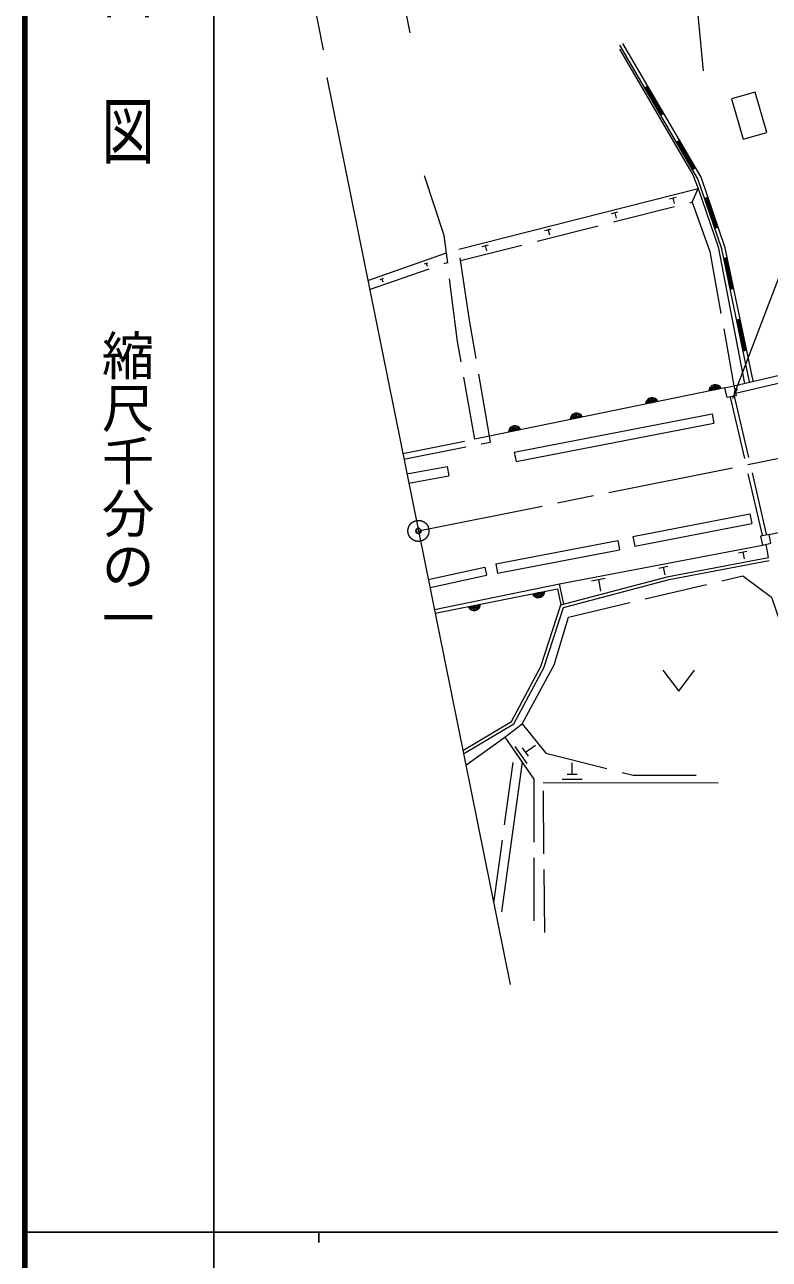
# Model space of a CAD drawing. Units: millimetres, scale not verified. Extents: x 40000 to 680000, y 20000 to 380000.
# Drawn here: x 40000 to 110880, y 202409 to 320026 of the extents above; entities that cross this region are included whole.
import ezdxf
from ezdxf.enums import TextEntityAlignment as Align

# ---------------------------------------------------------------- set-up
doc = ezdxf.new("R2010")
doc.units = ezdxf.units.MM
doc.header["$LTSCALE"] = 1000
doc.header["$PDMODE"] = 32
doc.header["$PDSIZE"] = 500
doc.linetypes.add('CHAIN', pattern=[18.5, 12, -1.5, 3.5, -1.5])
doc.linetypes.add('DASHED', pattern=[7.5, 6, -1.5])
for name, color, linetype, lineweight in [('M-BGD', 7, 'Continuous', 13), ('M-BMK', 2, 'CHAIN', 13), ('M-BMK-OTRS', 5, 'Continuous', 13), ('M-STR-HTXT', 7, 'Continuous', 13), ('M-TTL', 2, 'Continuous', 140), ('M-TTL-BAND', 7, 'Continuous', 25), ('S-STR-HTXT', 7, 'Continuous', 13)]:
    doc.layers.add(name, color=color, linetype=linetype, lineweight=lineweight)
doc.layers.add('M-OTRS', color=6, linetype='Continuous')
doc.styles.add('@ＭＳ ゴシック', font='')
doc.styles.get('@ＭＳ ゴシック').set_extended_font_data('@MS Gothic')

# ---------------------------------------------------------------- blocks, each defined once
blk = doc.blocks.new('filled_arrow')
at = {"color": 0, "linetype": 'Continuous', "lineweight": -2}
blk.add_solid([(7.5, 1.25), (0, 0), (7.5, -1.25)], dxfattribs=at)

msp = doc.modelspace()

# ---------------------------------------------------------------- linework, layer by layer
at = {"layer": 'M-BGD'}
for p, q in [((104062, 305350), (96637, 318067)), ((104382, 305497), (96939, 318244)), ((99319, 314168), (99017, 313992)), ((100650, 311472), (99138, 314062)), ((100711, 311507), (99198, 314098)), ((100771, 311542), (99258, 314133)), ((100590, 311436), (99077, 314027)), ((100529, 311401), (100832, 311578)), ((102344, 308987), (102042, 308810)), ((103615, 306255), (102103, 308846)), ((103676, 306290), (102163, 308881)), ((103736, 306326), (102223, 308916)), ((103797, 306361), (102284, 308952)), ((103555, 306220), (103857, 306396)), ((106350, 298668), (104062, 305350)), ((106688, 298761), (104382, 305497)), ((81333, 298653), (104099, 304429)), ((101392, 303433), (102005, 303588)), ((101698, 303511), (101828, 303000)), ((103553, 303125), (104099, 304429)), ((105039, 303578), (104708, 303464)), ((105746, 300649), (104774, 303487)), ((105812, 300671), (104840, 303510)), ((105878, 300694), (104907, 303532)), ((105944, 300717), (104973, 303555)), ((95872, 302032), (96476, 302185)), ((96174, 302109), (96302, 301606)), ((89525, 300422), (90117, 300572)), ((89821, 300497), (89946, 300003)), ((105680, 300626), (106011, 300739)), ((83553, 298906), (84135, 299054)), ((83844, 298980), (83967, 298496)), ((109344, 286084), (106688, 298761)), ((72659, 295659), (80144, 298286)), ((109001, 286012), (106350, 298668)), ((106883, 297829), (106541, 297757)), ((107224, 294836), (106609, 297772)), ((107293, 294850), (106678, 297786)), ((107361, 294864), (106746, 297800)), ((107430, 294879), (106815, 297815)), ((78054, 297234), (78381, 297349)), ((78217, 297292), (78313, 297019)), ((73823, 295750), (74145, 295863)), ((73984, 295806), (74078, 295538)), ((107156, 294821), (107498, 294893)), ((108114, 291957), (107771, 291885)), ((108455, 288963), (107839, 291899)), ((108523, 288977), (107908, 291914)), ((108592, 288992), (107977, 291928)), ((108660, 289006), (108045, 291942)), ((108386, 288949), (108729, 289020)), ((106660, 285425), (82842, 280535)), ((86599, 279312), (105434, 282963)), ((105434, 282963), (105605, 282079)), ((86771, 278428), (105605, 282079)), ((86599, 279312), (86771, 278428)), ((76382, 277246), (80225, 277942)), ((80225, 277942), (80386, 277057)), ((76542, 276360), (80386, 277057)), ((97896, 271269), (109027, 273424)), ((109027, 273424), (109207, 272492)), ((98077, 270336), (109207, 272492)), ((84841, 268660), (96462, 270878)), ((96462, 270878), (96631, 269994)), ((97896, 271269), (98077, 270336)), ((110812, 269278), (110596, 270537)), ((85010, 267776), (96631, 269994)), ((107953, 269719), (108743, 269870)), ((108348, 269794), (108474, 269136)), ((78418, 267178), (83793, 268353)), ((83793, 268353), (83964, 267572)), ((84841, 268660), (85010, 267776)), ((100356, 268267), (101227, 268434)), ((100791, 268351), (100930, 267625)), ((101279, 267453), (110812, 269278)), ((101345, 267160), (110869, 268984)), ((78588, 266396), (83964, 267572)), ((91040, 264761), (101279, 267453)), ((91275, 264512), (101345, 267160)), ((93945, 267043), (95271, 267296)), ((94608, 267169), (94819, 266064)), ((91322, 264835), (90903, 266767)), ((89145, 258880), (91040, 264761)), ((89422, 258763), (91275, 264512)), ((86331, 253629), (89145, 258880)), ((86556, 253414), (89422, 258763)), ((100759, 258544), (102258, 256544)), ((102258, 256544), (103759, 258543)), ((81713, 250876), (86331, 253629)), ((81867, 250619), (86556, 253414)), ((87818, 249642), (86696, 251264)), ((87943, 250328), (87382, 251139)), ((87663, 250733), (88609, 251388)), ((87357, 249781), (85375, 235513)), ((92117, 248591), (92119, 249706)), ((92595, 248590), (91639, 248592)), ((89365, 247818), (106028, 247790)), ((93072, 248111), (91160, 248115))]:
    msp.add_line(p, q, dxfattribs=at)
at = {"layer": 'M-BGD', "linetype": 'DASHED'}
for p, q in [((72836, 294786), (80256, 297380)), ((107514, 285611), (113982, 287128)), ((107674, 284930), (114128, 286443)), ((107547, 284644), (110615, 271419)), ((107157, 284553), (110225, 271329)), ((75992, 279175), (82842, 280535)), ((110857, 271471), (121240, 273722)), ((84644, 236380), (86647, 250807)), ((88481, 248155), (88454, 233292)), ((89500, 233553), (89365, 247818))]:
    msp.add_line(p, q, dxfattribs=at)
at = {"layer": 'M-BGD'}
for points in [[(96606, 317705), (103601, 305713), (104099, 304429), (106012, 298872), (108533, 285850)], [(78995, 264319), (90903, 266767), (110221, 270457)], [(79065, 263973), (90715, 266295), (91040, 264761)], [(87370, 253416), (90404, 259058), (91765, 263590)], [(81995, 249481), (85717, 252153), (88481, 248155)]]:
    msp.add_lwpolyline(points, dxfattribs=at)
for points in [[(107294, 312950), (108409, 309107), (110652, 309758), (109537, 313601)], [(106660, 285425), (107514, 285611), (107716, 284681), (106863, 284495)], [(110042, 271297), (110221, 270457), (111035, 270631), (110857, 271471)]]:
    msp.add_lwpolyline(points, close=True, dxfattribs=at)
at = {"layer": 'M-BGD', "linetype": 'DASHED'}
for points in [[(82842, 280535), (81191, 289851), (79939, 299932), (77594, 307033)], [(81495, 297563), (103553, 303125), (105229, 298431), (107514, 285611)], [(84240, 280822), (82340, 291887), (81333, 298653)], [(76099, 278648), (84349, 280268), (84240, 280822)], [(91765, 263590), (108360, 267524), (111079, 265502), (113691, 257831), (116153, 240452)], [(85717, 252153), (87370, 253416), (89601, 250627), (97932, 248533), (105427, 248531)]]:
    msp.add_lwpolyline(points, dxfattribs=at)
at = {"layer": 'M-BGD'}
for centre, radius, start, end in [((105743, 285125), 610, 21.99097, 181.21325), ((105743, 285125), 488, 24.62909, 178.57513), ((105743, 285125), 366, 29.09254, 174.11168), ((105743, 285125), 244, 38.3984, 164.80582), ((105743, 285125), 122, 75.97651, 127.22771), ((99717, 283888), 610, 21.99097, 181.21325), ((99717, 283888), 488, 24.62909, 178.57513), ((99717, 283888), 366, 29.09254, 174.11168), ((99717, 283888), 244, 38.3984, 164.80582), ((99717, 283888), 122, 75.97651, 127.22771), ((92519, 282410), 610, 21.99097, 181.21325), ((92519, 282410), 488, 24.62909, 178.57513), ((92519, 282410), 366, 29.09254, 174.11168), ((92519, 282410), 244, 38.3984, 164.80582), ((92519, 282410), 122, 75.97651, 127.22771), ((86659, 281207), 610, 21.99097, 181.21325), ((86659, 281207), 488, 24.62909, 178.57513), ((86659, 281207), 366, 29.09254, 174.11168), ((86659, 281207), 244, 38.3984, 164.80582), ((86659, 281207), 122, 75.97651, 127.22771), ((88890, 266043), 610, 201.66036, 0.88264), ((88890, 266043), 488, 204.29848, 358.24452), ((88890, 266043), 366, 208.76192, 353.78107), ((88890, 266043), 244, 218.06778, 344.47521), ((88890, 266043), 122, 255.64589, 306.8971), ((82790, 264828), 610, 201.66036, 0.88264), ((82790, 264828), 488, 204.29848, 358.24452), ((82790, 264828), 366, 208.76192, 353.78107), ((82790, 264828), 244, 218.06778, 344.47521), ((82790, 264828), 122, 255.64589, 306.8971)]:
    msp.add_arc(centre, radius, start, end, dxfattribs=at)
at = {"layer": 'M-BMK'}
msp.add_line((77482, 271803), (118131, 279988), dxfattribs=at)
msp.add_circle((77482, 271803), 1000, dxfattribs=at)
at = {"layer": 'M-BMK-OTRS'}
for p, q in [((68747, 315009), (77482, 271803)), ((77482, 271803), (86217, 228597))]:
    msp.add_line(p, q, dxfattribs=at)
at = {"layer": 'M-OTRS'}
msp.add_point((77482, 271803), dxfattribs=at)
at = {"layer": 'M-STR-HTXT'}
for p, q in [((104613, 315622), (103434, 327817)), ((76695, 319247), (75276, 326474)), ((68445, 317627), (67026, 324854))]:
    msp.add_line(p, q, dxfattribs=at)
at = {"layer": 'M-TTL'}
msp.add_line((40000, 380000), (40000, 20000), dxfattribs=at)
at = {"layer": 'M-TTL-BAND'}
for p, q in [((58000, 370000), (58000, 20000)), ((40000, 205000), (579000, 205000)), ((68000, 205000), (68000, 204000))]:
    msp.add_line(p, q, dxfattribs=at)
at = {"layer": 'S-STR-HTXT'}
msp.add_lwpolyline([(107395, 284431), (121000, 320000), (145000, 320000)], dxfattribs=at)

# ---------------------------------------------------------------- block references
at = {"layer": 'S-STR-HTXT', "xscale": 133, "yscale": 133, "rotation": 69.1}
msp.add_blockref('filled_arrow', (107395, 284431), dxfattribs=at)

# ---------------------------------------------------------------- texts
at = {"layer": 'M-TTL-BAND', "style": '@ＭＳ ゴシック', "width": 1.4}
msp.add_text('平  面  図', height=3666, rotation=270, dxfattribs=at).set_placement((49777, 306475), align=Align.MIDDLE_RIGHT)
at = {"layer": 'M-TTL-BAND', "style": '@ＭＳ ゴシック'}
msp.add_text('縮尺千分の一', height=3666, rotation=270, dxfattribs=at).set_placement((49777, 261030), align=Align.MIDDLE_RIGHT)

doc.saveas('drawing.dxf')
